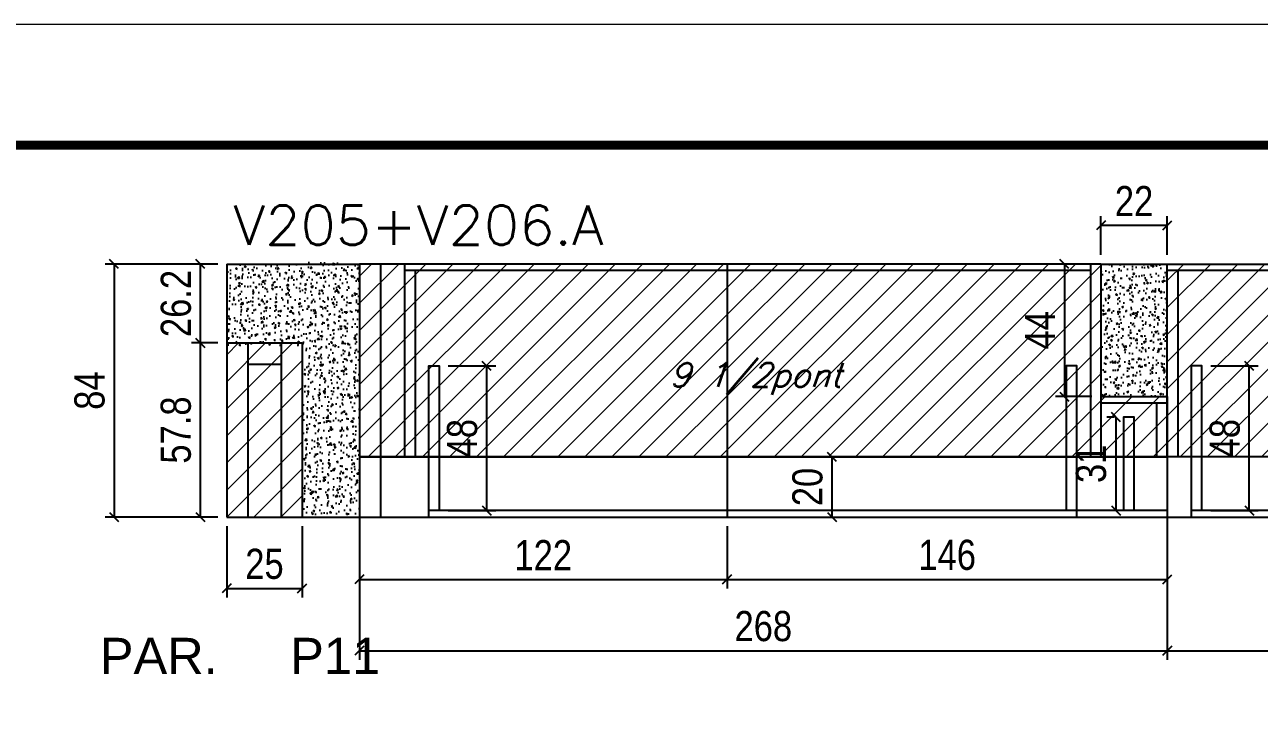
# Model space of a CAD drawing. Extents: x 137137 to 143418, y 10464 to 34486.
# Drawn here: x 140674.9 to 141084.5, y 33103 to 33337.2 of the extents above; entities that cross this region are included whole.
import ezdxf

# ---------------------------------------------------------------- set-up
doc = ezdxf.new("R2010")
doc.units = 0
doc.linetypes.add('DASHED', pattern=[0.75, 0.5, -0.25])
for name, color, linetype in [('5', 5, 'Continuous'), ('COTA', 241, 'Continuous'), ('Painéis', 200, 'Continuous'), ('SARR_2.2x7', 40, 'Continuous'), ('SARR_3.5x7', 81, 'Continuous'), ('texto', 7, 'Continuous')]:
    doc.layers.add(name, color=color, linetype=linetype)
for name, color, linetype, lineweight in [('Folhas', 255, 'Continuous', 9), ('Hachura', 251, 'Continuous', 9), ('SARRAFO DE PRESSAO', 251, 'DASHED', 9), ('Texto Seção', 7, 'Continuous', 15)]:
    doc.layers.add(name, color=color, linetype=linetype, lineweight=lineweight)
doc.styles.add('COTA TECNICA', font='techl___.ttf', dxfattribs={"height": 10})
doc.styles.add('REGUA-120', font='ROMANS.shx', dxfattribs={"height": 15})
doc.styles.add('Romans', font='romans.shx')
doc.styles.get("Standard").update_dxf_attribs({"font": 'arial.ttf'})
doc.dimstyles.new('PAINEL', dxfattribs={"dimtxt": 10, "dimasz": 3, "dimexe": 3, "dimexo": 3, "dimgap": 3, "dimtad": 1, "dimdec": 1, "dimzin": 12, "dimdsep": 46, "dimtxsty": 'COTA TECNICA', "dimblk1": 'OBLIQUE', "dimblk2": 'OBLIQUE', "dimsah": 1, "dimcen": 0.9, "dimclrd": 4, "dimclre": 4, "dimclrt": 240, "dimadec": 1, "dimazin": 3, "dimtfac": 1, "dimtdec": 1, "dimtmove": 0, "dimatfit": 3, "dimfxl": 1, "dimtolj": 1, "dimtzin": 12, "dimarcsym": 0})
pattern_1 = [(50, (10132.568, 1261.395), (5.46554007, -0.47817257), [0.5715, -6.2865]), (355, (10132.568, 1261.395), (-1.05730264, 5.73170536), [0.4572, -5.02921753]), (100.4514447, (10133.0236, 1261.355), (4.40823741, 5.25353256), [0.48570026, -5.34270734]), (46.1842, (10132.568, 1262.919), (8.13237123, -1.26126984), [0.85725, -9.42975]), (96.6355576, (10133.246, 1262.814), (7.122124, 7.42278374), [0.7285507, -8.01406824]), (351.184151, (10132.568, 1262.919), (7.122124, 7.42278374), [0.685799, -7.54379196]), (21, (10133.33, 1262.538), (4.54843174, -3.06795595), [0.5715, -6.2865]), (326, (10133.33, 1262.538), (1.85406085, 5.52563898), [0.4572, -5.0292]), (71.451445, (10133.709, 1262.2824), (6.40249258, 2.45768307), [0.48570026, -5.34269813]), (37.5, (10132.5681, 1261.395), (0.092658098, 2.536651166), [0, -4.96824, 0, -5.1054, 0, -5.04825]), (7.5, (10132.568, 1261.395), (2.004589875, 3.005417245), [0, -2.91084, 0, -4.85394, 0, -1.92405]), (327.5, (10130.8688, 1261.395), (4.067717855, -0.17186232), [0, -1.905, 0, -5.9436, 0, -7.8867]), (317.5, (10130.107, 1261.395), (4.44387544, 0.76279473), [0, -2.4765, 0, -3.94716, 0, -5.6007])]
pattern_2 = [(45, (0, 15.294), (-4.49012806, 4.49012806), [])]

# ---------------------------------------------------------------- blocks, each defined once
blk = doc.blocks.new('_Oblique')
at = {"color": 0, "linetype": 'ByBlock', "lineweight": -2}
blk.add_line((-0.5, -0.5), (0.5, 0.5), dxfattribs=at)
blk = doc.blocks.new('*D204')
at = {"layer": 'COTA', "color": 4, "linetype": 'ByBlock', "lineweight": -2, "transparency": 16777216}
for p, q in [((141031.97, 33260.78), (141031.97, 33273.66)), ((141053.97, 33260.78), (141053.97, 33273.66)), ((141031.97, 33270.66), (141053.97, 33270.66))]:
    blk.add_line(p, q, dxfattribs=at)
at = {"layer": 'Defpoints', "color": 0, "linetype": 'ByBlock', "transparency": 16777216}
for p in [(141053.97, 33270.66), (141031.97, 33257.78), (141053.97, 33257.78)]:
    blk.add_point(p, dxfattribs=at)
at = {"layer": 'COTA', "color": 4, "linetype": 'ByBlock', "lineweight": -2, "transparency": 16777216, "xscale": 3, "yscale": 3, "zscale": 3, "rotation": 180}
blk.add_blockref('_Oblique', (141031.97, 33270.66), dxfattribs=at)
at = {"layer": 'COTA', "color": 4, "linetype": 'ByBlock', "lineweight": -2, "transparency": 16777216, "xscale": 3, "yscale": 3, "zscale": 3}
blk.add_blockref('_Oblique', (141053.97, 33270.66), dxfattribs=at)
at = {"layer": 'COTA', "color": 240, "linetype": 'ByBlock', "transparency": 16777216, "insert": (141042.97, 33278.66), "char_height": 10, "attachment_point": 5, "style": 'COTA TECNICA'}
blk.add_mtext('\\A1;22', dxfattribs=at)
blk = doc.blocks.new('*D205')
at = {"layer": 'COTA', "color": 4, "linetype": 'ByBlock', "lineweight": -2, "transparency": 16777216}
for p, q in [((140738.97, 33231.58), (140730.23, 33231.58)), ((140733.23, 33173.78), (140733.23, 33231.58)), ((140738.97, 33173.78), (140730.23, 33173.78))]:
    blk.add_line(p, q, dxfattribs=at)
at = {"layer": 'Defpoints', "color": 0, "linetype": 'ByBlock', "transparency": 16777216}
for p in [(140733.23, 33231.58), (140741.97, 33231.58), (140741.97, 33173.78)]:
    blk.add_point(p, dxfattribs=at)
at = {"layer": 'COTA', "color": 4, "linetype": 'ByBlock', "lineweight": -2, "transparency": 16777216, "xscale": 3, "yscale": 3, "zscale": 3}
for p, rotation in [((140733.23, 33231.58), 90), ((140733.23, 33173.78), 270)]:
    blk.add_blockref('_Oblique', p, dxfattribs=dict(at, rotation=rotation))
at = {"layer": 'COTA', "color": 240, "linetype": 'ByBlock', "transparency": 16777216, "insert": (140725.1, 33202.68), "char_height": 10, "attachment_point": 5, "rotation": 90, "style": 'COTA TECNICA'}
blk.add_mtext('\\A1;57.8', dxfattribs=at)
blk = doc.blocks.new('*D206')
at = {"layer": 'COTA', "color": 4, "linetype": 'ByBlock', "lineweight": -2, "transparency": 16777216}
for p, q in [((140741.97, 33170.78), (140741.97, 33147.12)), ((140766.97, 33170.78), (140766.97, 33147.12)), ((140741.97, 33150.12), (140766.97, 33150.12))]:
    blk.add_line(p, q, dxfattribs=at)
at = {"layer": 'Defpoints', "color": 0, "linetype": 'ByBlock', "transparency": 16777216}
for p in [(140741.97, 33173.78), (140766.97, 33173.78), (140766.97, 33150.12)]:
    blk.add_point(p, dxfattribs=at)
at = {"layer": 'COTA', "color": 4, "linetype": 'ByBlock', "lineweight": -2, "transparency": 16777216, "xscale": 3, "yscale": 3, "zscale": 3, "rotation": 180}
blk.add_blockref('_Oblique', (140741.97, 33150.12), dxfattribs=at)
at = {"layer": 'COTA', "color": 4, "linetype": 'ByBlock', "lineweight": -2, "transparency": 16777216, "xscale": 3, "yscale": 3, "zscale": 3}
blk.add_blockref('_Oblique', (140766.97, 33150.12), dxfattribs=at)
at = {"layer": 'COTA', "color": 240, "linetype": 'ByBlock', "transparency": 16777216, "insert": (140754.47, 33158.23), "char_height": 10, "attachment_point": 5, "style": 'COTA TECNICA'}
blk.add_mtext('\\A1;25', dxfattribs=at)
blk = doc.blocks.new('*D185')
at = {"layer": 'COTA', "color": 4, "linetype": 'ByBlock', "lineweight": -2, "transparency": 16777216}
for p, q in [((140738.97, 33257.78), (140730.23, 33257.78)), ((140733.23, 33231.58), (140733.23, 33257.78)), ((140738.97, 33231.58), (140730.23, 33231.58))]:
    blk.add_line(p, q, dxfattribs=at)
at = {"layer": 'Defpoints', "color": 0, "linetype": 'ByBlock', "transparency": 16777216}
for p in [(140733.23, 33257.78), (140741.97, 33257.78), (140741.97, 33231.58)]:
    blk.add_point(p, dxfattribs=at)
at = {"layer": 'COTA', "color": 4, "linetype": 'ByBlock', "lineweight": -2, "transparency": 16777216, "xscale": 3, "yscale": 3, "zscale": 3}
for p, rotation in [((140733.23, 33257.78), 90), ((140733.23, 33231.58), 270)]:
    blk.add_blockref('_Oblique', p, dxfattribs=dict(at, rotation=rotation))
at = {"layer": 'COTA', "color": 240, "linetype": 'ByBlock', "transparency": 16777216, "insert": (140725.13, 33244.68), "char_height": 10, "attachment_point": 5, "rotation": 90, "style": 'COTA TECNICA'}
blk.add_mtext('\\A1;26.2', dxfattribs=at)
blk = doc.blocks.new('*D186')
at = {"layer": 'COTA', "color": 4, "linetype": 'ByBlock', "lineweight": -2, "transparency": 16777216}
for p, q in [((140738.97, 33257.78), (140701.57, 33257.78)), ((140704.57, 33257.78), (140704.57, 33173.78)), ((140738.97, 33173.78), (140701.57, 33173.78))]:
    blk.add_line(p, q, dxfattribs=at)
at = {"layer": 'Defpoints', "color": 0, "linetype": 'ByBlock', "transparency": 16777216}
for p in [(140741.97, 33257.78), (140704.57, 33173.78), (140741.97, 33173.78)]:
    blk.add_point(p, dxfattribs=at)
at = {"layer": 'COTA', "color": 4, "linetype": 'ByBlock', "lineweight": -2, "transparency": 16777216, "xscale": 3, "yscale": 3, "zscale": 3}
for p, rotation in [((140704.57, 33257.78), 90), ((140704.57, 33173.78), 270)]:
    blk.add_blockref('_Oblique', p, dxfattribs=dict(at, rotation=rotation))
at = {"layer": 'COTA', "color": 240, "linetype": 'ByBlock', "transparency": 16777216, "insert": (140696.47, 33215.78), "char_height": 10, "attachment_point": 5, "rotation": 90, "style": 'COTA TECNICA'}
blk.add_mtext('\\A1;84', dxfattribs=at)
blk = doc.blocks.new('*D187')
at = {"layer": 'COTA', "color": 4, "linetype": 'ByBlock', "lineweight": -2, "transparency": 16777216}
for p, q in [((140785.97, 33190.78), (140785.97, 33126.45)), ((141053.97, 33190.78), (141053.97, 33126.45)), ((140785.97, 33129.45), (141053.97, 33129.45))]:
    blk.add_line(p, q, dxfattribs=at)
at = {"layer": 'Defpoints', "color": 0, "linetype": 'ByBlock', "transparency": 16777216}
for p in [(140785.97, 33193.78), (141053.97, 33193.78), (141053.97, 33129.45)]:
    blk.add_point(p, dxfattribs=at)
at = {"layer": 'COTA', "color": 4, "linetype": 'ByBlock', "lineweight": -2, "transparency": 16777216, "xscale": 3, "yscale": 3, "zscale": 3, "rotation": 180}
blk.add_blockref('_Oblique', (140785.97, 33129.45), dxfattribs=at)
at = {"layer": 'COTA', "color": 4, "linetype": 'ByBlock', "lineweight": -2, "transparency": 16777216, "xscale": 3, "yscale": 3, "zscale": 3}
blk.add_blockref('_Oblique', (141053.97, 33129.45), dxfattribs=at)
at = {"layer": 'COTA', "color": 240, "linetype": 'ByBlock', "transparency": 16777216, "insert": (140919.97, 33137.57), "char_height": 10, "attachment_point": 5, "style": 'COTA TECNICA'}
blk.add_mtext('\\A1;268', dxfattribs=at)
blk = doc.blocks.new('*D188')
at = {"layer": 'COTA', "color": 4, "linetype": 'ByBlock', "lineweight": -2, "transparency": 16777216}
for p, q in [((141028.97, 33257.78), (141016.86, 33257.78)), ((141019.86, 33257.78), (141019.86, 33213.78)), ((141028.97, 33213.78), (141016.86, 33213.78))]:
    blk.add_line(p, q, dxfattribs=at)
at = {"layer": 'Defpoints', "color": 0, "linetype": 'ByBlock', "transparency": 16777216}
for p in [(141031.97, 33257.78), (141019.86, 33213.78), (141031.97, 33213.78)]:
    blk.add_point(p, dxfattribs=at)
at = {"layer": 'COTA', "color": 4, "linetype": 'ByBlock', "lineweight": -2, "transparency": 16777216, "xscale": 3, "yscale": 3, "zscale": 3}
for p, rotation in [((141019.86, 33257.78), 90), ((141019.86, 33213.78), 270)]:
    blk.add_blockref('_Oblique', p, dxfattribs=dict(at, rotation=rotation))
at = {"layer": 'COTA', "color": 240, "linetype": 'ByBlock', "transparency": 16777216, "insert": (141011.79, 33235.78), "char_height": 10, "attachment_point": 5, "rotation": 90, "style": 'COTA TECNICA'}
blk.add_mtext('\\A1;44', dxfattribs=at)
blk = doc.blocks.new('*D189')
at = {"layer": 'COTA', "color": 4, "linetype": 'ByBlock', "lineweight": -2, "transparency": 16777216}
for p, q in [((141053.97, 33170.78), (141053.97, 33126.45)), ((141299.97, 33170.78), (141299.97, 33126.45)), ((141053.97, 33129.45), (141299.97, 33129.45))]:
    blk.add_line(p, q, dxfattribs=at)
at = {"layer": 'Defpoints', "color": 0, "linetype": 'ByBlock', "transparency": 16777216}
for p in [(141053.97, 33173.78), (141299.97, 33173.78), (141299.97, 33129.45)]:
    blk.add_point(p, dxfattribs=at)
at = {"layer": 'COTA', "color": 4, "linetype": 'ByBlock', "lineweight": -2, "transparency": 16777216, "xscale": 3, "yscale": 3, "zscale": 3, "rotation": 180}
blk.add_blockref('_Oblique', (141053.97, 33129.45), dxfattribs=at)
at = {"layer": 'COTA', "color": 4, "linetype": 'ByBlock', "lineweight": -2, "transparency": 16777216, "xscale": 3, "yscale": 3, "zscale": 3}
blk.add_blockref('_Oblique', (141299.97, 33129.45), dxfattribs=at)
at = {"layer": 'COTA', "color": 240, "linetype": 'ByBlock', "transparency": 16777216, "insert": (141176.97, 33137.55), "char_height": 10, "attachment_point": 5, "style": 'COTA TECNICA'}
blk.add_mtext('\\A1;246', dxfattribs=at)
blk = doc.blocks.new('*D194')
at = {"layer": 'COTA', "color": 4, "linetype": 'ByBlock', "lineweight": -2, "transparency": 16777216}
for p, q in [((140785.97, 33190.78), (140785.97, 33150.11)), ((140907.97, 33170.78), (140907.97, 33150.11)), ((140785.97, 33153.11), (140907.97, 33153.11))]:
    blk.add_line(p, q, dxfattribs=at)
at = {"layer": 'Defpoints', "color": 0, "linetype": 'ByBlock', "transparency": 16777216}
for p in [(140785.97, 33193.78), (140907.97, 33173.78), (140907.97, 33153.11)]:
    blk.add_point(p, dxfattribs=at)
at = {"layer": 'COTA', "color": 4, "linetype": 'ByBlock', "lineweight": -2, "transparency": 16777216, "xscale": 3, "yscale": 3, "zscale": 3, "rotation": 180}
blk.add_blockref('_Oblique', (140785.97, 33153.11), dxfattribs=at)
at = {"layer": 'COTA', "color": 4, "linetype": 'ByBlock', "lineweight": -2, "transparency": 16777216, "xscale": 3, "yscale": 3, "zscale": 3}
blk.add_blockref('_Oblique', (140907.97, 33153.11), dxfattribs=at)
at = {"layer": 'COTA', "color": 240, "linetype": 'ByBlock', "transparency": 16777216, "insert": (140846.97, 33161.17), "char_height": 10, "attachment_point": 5, "style": 'COTA TECNICA'}
blk.add_mtext('\\A1;122', dxfattribs=at)
blk = doc.blocks.new('*D195')
at = {"layer": 'COTA', "color": 4, "linetype": 'ByBlock', "lineweight": -2, "transparency": 16777216}
for p, q in [((141053.97, 33190.78), (141053.97, 33150.11)), ((140907.97, 33170.78), (140907.97, 33150.11)), ((140907.97, 33153.11), (141053.97, 33153.11))]:
    blk.add_line(p, q, dxfattribs=at)
at = {"layer": 'Defpoints', "color": 0, "linetype": 'ByBlock', "transparency": 16777216}
for p in [(141053.97, 33193.78), (140907.97, 33173.78), (141053.97, 33153.11)]:
    blk.add_point(p, dxfattribs=at)
at = {"layer": 'COTA', "color": 4, "linetype": 'ByBlock', "lineweight": -2, "transparency": 16777216, "xscale": 3, "yscale": 3, "zscale": 3, "rotation": 180}
blk.add_blockref('_Oblique', (140907.97, 33153.11), dxfattribs=at)
at = {"layer": 'COTA', "color": 4, "linetype": 'ByBlock', "lineweight": -2, "transparency": 16777216, "xscale": 3, "yscale": 3, "zscale": 3}
blk.add_blockref('_Oblique', (141053.97, 33153.11), dxfattribs=at)
at = {"layer": 'COTA', "color": 240, "linetype": 'ByBlock', "transparency": 16777216, "insert": (140980.97, 33161.21), "char_height": 10, "attachment_point": 5, "style": 'COTA TECNICA'}
blk.add_mtext('\\A1;146', dxfattribs=at)
blk = doc.blocks.new('9999999999')
at = {"layer": 'Folhas'}
blk.add_lwpolyline([(98138.98, 34190.21), (99623.98, 34190.21), (99623.98, 35240.21), (98138.98, 35240.21)], close=True, dxfattribs=at)
at = {"layer": 'Folhas', "color": 30, "const_width": 3}
blk.add_lwpolyline([(98213.98, 34230.21), (99583.98, 34230.21), (99583.98, 35200.21), (98213.98, 35200.21)], close=True, dxfattribs=at)
blk = doc.blocks.new('*D5418')
at = {"layer": 'COTA', "color": 4, "lineweight": -2, "transparency": 16777216}
for p, q in [((140815.47, 33223.98), (140831.19, 33223.98)), ((140828.19, 33175.98), (140828.19, 33223.98)), ((140815.47, 33175.98), (140831.19, 33175.98))]:
    blk.add_line(p, q, dxfattribs=at)
at = {"layer": 'Defpoints', "color": 0, "transparency": 16777216}
for p in [(140812.47, 33223.98), (140828.19, 33223.98), (140812.47, 33175.98)]:
    blk.add_point(p, dxfattribs=at)
at = {"layer": 'COTA', "color": 4, "lineweight": -2, "transparency": 16777216, "xscale": 3, "yscale": 3, "zscale": 3}
for p, rotation in [((140828.19, 33223.98), 90), ((140828.19, 33175.98), 270)]:
    blk.add_blockref('_Oblique', p, dxfattribs=dict(at, rotation=rotation))
at = {"layer": 'COTA', "color": 240, "transparency": 16777216, "insert": (140820.09, 33199.98), "char_height": 10, "attachment_point": 5, "rotation": 90, "style": 'COTA TECNICA'}
blk.add_mtext('\\A1;48', dxfattribs=at)
blk = doc.blocks.new('*D5419')
at = {"layer": 'COTA', "color": 4, "lineweight": -2, "transparency": 16777216}
for p, q in [((141036.47, 33206.96), (141033.97, 33206.96)), ((141036.97, 33206.96), (141036.97, 33175.98)), ((141036.47, 33175.98), (141033.97, 33175.98))]:
    blk.add_line(p, q, dxfattribs=at)
at = {"layer": 'Defpoints', "color": 0, "transparency": 16777216}
for p in [(141039.47, 33206.96), (141036.97, 33175.98), (141039.47, 33175.98)]:
    blk.add_point(p, dxfattribs=at)
at = {"layer": 'COTA', "color": 4, "lineweight": -2, "transparency": 16777216, "xscale": 3, "yscale": 3, "zscale": 3}
for p, rotation in [((141036.97, 33206.96), 90), ((141036.97, 33175.98), 270)]:
    blk.add_blockref('_Oblique', p, dxfattribs=dict(at, rotation=rotation))
at = {"layer": 'COTA', "color": 240, "transparency": 16777216, "insert": (141028.75, 33191.47), "char_height": 10, "attachment_point": 5, "rotation": 90, "style": 'COTA TECNICA'}
blk.add_mtext('\\A1;31', dxfattribs=at)
blk = doc.blocks.new('*D5420')
at = {"layer": 'COTA', "color": 4, "lineweight": -2, "transparency": 16777216}
for p, q in [((141068.47, 33223.98), (141084.19, 33223.98)), ((141081.19, 33175.98), (141081.19, 33223.98)), ((141068.47, 33175.98), (141084.19, 33175.98))]:
    blk.add_line(p, q, dxfattribs=at)
at = {"layer": 'Defpoints', "color": 0, "transparency": 16777216}
for p in [(141065.47, 33223.98), (141081.19, 33223.98), (141065.47, 33175.98)]:
    blk.add_point(p, dxfattribs=at)
at = {"layer": 'COTA', "color": 4, "lineweight": -2, "transparency": 16777216, "xscale": 3, "yscale": 3, "zscale": 3}
for p, rotation in [((141081.19, 33223.98), 90), ((141081.19, 33175.98), 270)]:
    blk.add_blockref('_Oblique', p, dxfattribs=dict(at, rotation=rotation))
at = {"layer": 'COTA', "color": 240, "transparency": 16777216, "insert": (141073.09, 33199.98), "char_height": 10, "attachment_point": 5, "rotation": 90, "style": 'COTA TECNICA'}
blk.add_mtext('\\A1;48', dxfattribs=at)
blk = doc.blocks.new('*D5451')
at = {"layer": 'COTA', "color": 4, "lineweight": -2, "transparency": 16777216}
for p, q in [((140922.97, 33193.78), (140945.76, 33193.78)), ((140942.76, 33193.78), (140942.76, 33173.78)), ((140922.97, 33173.78), (140945.76, 33173.78))]:
    blk.add_line(p, q, dxfattribs=at)
at = {"layer": 'Defpoints', "color": 0, "transparency": 16777216}
for p in [(140919.97, 33193.78), (140919.97, 33173.78), (140942.76, 33173.78)]:
    blk.add_point(p, dxfattribs=at)
at = {"layer": 'COTA', "color": 4, "lineweight": -2, "transparency": 16777216, "xscale": 3, "yscale": 3, "zscale": 3}
for p, rotation in [((140942.76, 33193.78), 90), ((140942.76, 33173.78), 270)]:
    blk.add_blockref('_Oblique', p, dxfattribs=dict(at, rotation=rotation))
at = {"layer": 'COTA', "color": 240, "transparency": 16777216, "insert": (140934.66, 33183.78), "char_height": 10, "attachment_point": 5, "rotation": 90, "style": 'COTA TECNICA'}
blk.add_mtext('\\A1;20', dxfattribs=at)

msp = doc.modelspace()

# ---------------------------------------------------------------- hatches: boundary and pattern name
at = {"layer": 'COTA', "linetype": 'ByBlock'}
h = msp.add_hatch(dxfattribs=at)
h.set_pattern_fill('AR-CONC', color=256, scale=0.03)
h.set_pattern_definition(pattern_1)
h.paths.add_polyline_path([(140766.97, 33257.78), (140741.97, 33257.78), (140741.97, 33230.78), (140766.97, 33230.78)])
h = msp.add_hatch(dxfattribs=at)
h.set_pattern_fill('AR-CONC', color=256, scale=0.03)
h.set_pattern_definition([(50, (10132.568, 1262.195), (5.46554007, -0.47817257), [0.5715, -6.2865]), (355, (10132.568, 1262.195), (-1.05730264, 5.73170536), [0.4572, -5.02921753]), (100.4514447, (10133.0236, 1262.155), (4.40823741, 5.25353256), [0.48570026, -5.34270734]), (46.1842, (10132.568, 1263.719), (8.13237123, -1.26126984), [0.85725, -9.42975]), (96.6355576, (10133.246, 1263.614), (7.122124, 7.42278374), [0.7285507, -8.01406824]), (351.184151, (10132.568, 1263.719), (7.122124, 7.42278374), [0.685799, -7.54379196]), (21, (10133.33, 1263.338), (4.54843174, -3.06795595), [0.5715, -6.2865]), (326, (10133.33, 1263.338), (1.85406085, 5.52563898), [0.4572, -5.0292]), (71.451445, (10133.709, 1263.0824), (6.40249258, 2.45768307), [0.48570026, -5.34269813]), (37.5, (10132.5681, 1262.195), (0.092658098, 2.536651166), [0, -4.96824, 0, -5.1054, 0, -5.04825]), (7.5, (10132.568, 1262.195), (2.004589875, 3.005417245), [0, -2.91084, 0, -4.85394, 0, -1.92405]), (327.5, (10130.8688, 1262.195), (4.067717855, -0.17186232), [0, -1.905, 0, -5.9436, 0, -7.8867]), (317.5, (10130.107, 1262.195), (4.44387544, 0.76279473), [0, -2.4765, 0, -3.94716, 0, -5.6007])])
h.paths.add_polyline_path([(140785.97, 33258.58), (140766.97, 33258.58), (140766.97, 33174.58), (140785.97, 33174.58), (140785.97, 33194.58)])
h = msp.add_hatch(dxfattribs=at)
h.set_pattern_fill('AR-CONC', color=256, scale=0.03)
h.set_pattern_definition(pattern_1)
h.paths.add_polyline_path([(141053.97, 33257.78), (141031.97, 33257.78), (141031.97, 33213.78), (141053.97, 33213.78)])
at = {"layer": 'Hachura', "linetype": 'ByBlock'}
h = msp.add_hatch(dxfattribs=at)
h.set_pattern_fill('ANSI31', color=256, scale=2)
h.set_pattern_definition(pattern_2)
h.paths.add_polyline_path([(140907.97, 33257.78), (140785.97, 33257.78), (140785.97, 33193.78), (140907.97, 33193.78)])
h = msp.add_hatch(dxfattribs=at)
h.set_pattern_fill('ANSI31', color=256, scale=2)
h.set_pattern_definition(pattern_2)
h.paths.add_polyline_path([(141031.97, 33257.78), (140907.97, 33257.78), (140907.97, 33193.78), (141053.97, 33193.78), (141053.97, 33213.78), (141031.97, 33213.78)])
h = msp.add_hatch(dxfattribs=at)
h.set_pattern_fill('ANSI31', color=256, scale=2)
h.set_pattern_definition(pattern_2)
h.paths.add_polyline_path([(141297.97, 33257.78), (141053.97, 33257.78), (141053.97, 33213.78), (141053.97, 33193.78), (141297.97, 33193.78)])
h.paths.add_polyline_path([(141137.88, 33213.53), (141205.5, 33213.53), (141211, 33229.5), (141143.38, 33229.5)], flags=24)
h = msp.add_hatch(dxfattribs=at)
h.set_pattern_fill('ANSI31', color=256, scale=2)
h.set_pattern_definition(pattern_2)
h.paths.add_polyline_path([(140766.97, 33231.58), (140741.97, 33231.58), (140741.97, 33173.78), (140766.97, 33173.78)])

# ---------------------------------------------------------------- linework, layer by layer
at = {"layer": 'COTA', "linetype": 'ByBlock'}
for p, q in [((140741.97, 33257.78), (140766.97, 33257.78)), ((140741.97, 33257.78), (140741.97, 33231.58)), ((140766.97, 33257.78), (140785.97, 33257.78)), ((141031.97, 33257.78), (141053.97, 33257.78)), ((140785.97, 33193.78), (140785.97, 33173.78)), ((140766.97, 33173.78), (140785.97, 33173.78))]:
    msp.add_line(p, q, dxfattribs=at)
at = {"layer": 'Painéis', "linetype": 'ByBlock'}
for p, q in [((140785.97, 33257.78), (140785.97, 33193.78)), ((141031.97, 33257.78), (140785.97, 33257.78)), ((140907.97, 33257.78), (140907.97, 33193.78)), ((141031.97, 33257.78), (141031.97, 33213.78)), ((141053.97, 33257.78), (141299.97, 33257.78)), ((141053.97, 33213.78), (141053.97, 33257.78)), ((140741.97, 33231.58), (140741.97, 33173.78)), ((140741.97, 33231.58), (140766.97, 33231.58)), ((140766.97, 33231.58), (140766.97, 33173.78)), ((141031.97, 33213.78), (141053.97, 33213.78)), ((141053.97, 33213.78), (141053.97, 33193.95)), ((141053.97, 33193.78), (141053.97, 33213.78)), ((140785.97, 33193.78), (141053.97, 33193.78)), ((141299.97, 33193.78), (141053.97, 33193.78)), ((140741.97, 33173.78), (140766.97, 33173.78))]:
    msp.add_line(p, q, dxfattribs=at)
at = {"layer": 'Painéis'}
for p, q in [((141299.97, 33193.78), (140785.97, 33193.78)), ((140785.97, 33193.78), (140785.97, 33173.78)), ((140907.97, 33193.78), (140907.97, 33173.78)), ((141053.97, 33193.78), (141053.97, 33173.78)), ((140785.97, 33173.78), (141299.97, 33173.78))]:
    msp.add_line(p, q, dxfattribs=at)
at = {"layer": 'SARR_2.2x7', "linetype": 'Continuous'}
for p, q in [((140792.97, 33257.78), (140792.97, 33193.78)), ((141028.47, 33255.58), (140800.97, 33255.58)), ((141282.97, 33255.58), (141053.97, 33255.58)), ((140748.97, 33231.58), (140748.97, 33173.78)), ((140759.97, 33231.58), (140759.97, 33173.78)), ((140748.97, 33224.58), (140759.97, 33224.58)), ((141053.97, 33211.58), (141031.97, 33211.58)), ((140792.97, 33193.78), (140792.97, 33173.78)), ((141053.97, 33175.98), (140808.97, 33175.98)), ((141274.97, 33175.98), (141061.97, 33175.98))]:
    msp.add_line(p, q, dxfattribs=at)
at = {"layer": 'SARR_3.5x7'}
for p, q in [((140800.97, 33257.78), (140800.97, 33193.78)), ((141028.47, 33257.78), (141028.47, 33193.78)), ((140804.47, 33255.58), (140804.47, 33193.78)), ((141057.47, 33255.58), (141057.47, 33193.78)), ((141031.97, 33213.78), (141031.97, 33193.78)), ((141050.47, 33211.58), (141050.47, 33193.78))]:
    msp.add_line(p, q, dxfattribs=at)
for points in [[(140808.97, 33173.78), (140808.97, 33223.98), (140812.47, 33223.98), (140812.47, 33175.98)], [(141023.97, 33173.78), (141023.97, 33223.98), (141020.47, 33223.98), (141020.47, 33175.98)], [(141065.47, 33175.98), (141065.47, 33223.98), (141061.97, 33223.98), (141061.97, 33173.78)], [(141042.97, 33175.98), (141042.97, 33206.96), (141039.47, 33206.96), (141039.47, 33175.98)]]:
    msp.add_lwpolyline(points, dxfattribs=at)

# ---------------------------------------------------------------- block references
at = {"layer": 'SARRAFO DE PRESSAO', "color": 6, "linetype": 'ByBlock'}
msp.add_blockref('9999999999', (42181.81, -1903), dxfattribs=at)

# ---------------------------------------------------------------- texts
at = {"layer": '5', "linetype": 'Continuous'}
for s, p in [('PAR.', (140699.85, 33121.73)), ('P11', (140763.01, 33121.73))]:
    msp.add_text(s, height=12, rotation=0, dxfattribs=at).set_placement(p)
at = {"layer": 'texto', "color": 2, "insert": (140917.41, 33219.68), "char_height": 8, "attachment_point": 5, "style": 'Romans'}
msp.add_mtext('{\\Q19;\\C256;9 1/2pont}', dxfattribs=at)
at = {"layer": 'Texto Seção', "style": 'REGUA-120', "width": 1.05}
msp.add_text('V205+V206.A', height=13, dxfattribs=at).set_placement((140744.18, 33264.15))

# ---------------------------------------------------------------- dimensions: what is measured, and where the dimension line sits
at = {"layer": 'COTA', "linetype": 'ByBlock'}
for base, p1, p2, picture, middle in [((141053.97, 33270.66), (141031.97, 33257.78), (141053.97, 33257.78), '*D204', (141042.97, 33278.66)), ((141053.97, 33129.45), (140785.97, 33193.78), (141053.97, 33193.78), '*D187', (140919.97, 33137.57)), ((140907.97, 33153.11), (140785.97, 33193.78), (140907.97, 33173.78), '*D194', (140846.97, 33161.17)), ((141053.97, 33153.11), (140907.97, 33173.78), (141053.97, 33193.78), '*D195', (140980.97, 33161.21)), ((140766.97, 33150.12), (140741.97, 33173.78), (140766.97, 33173.78), '*D206', (140754.47, 33158.23)), ((141299.97, 33129.45), (141053.97, 33173.78), (141299.97, 33173.78), '*D189', (141176.97, 33137.55))]:
    dim = msp.add_linear_dim(base=base, p1=p1, p2=p2, dimstyle='PAINEL', dxfattribs=at)
    dim.commit()
    dim.dimension.update_dxf_attribs({"geometry": picture, "text_midpoint": middle})
for base, p1, p2, picture, middle in [((140704.57, 33173.78), (140741.97, 33257.78), (140741.97, 33173.78), '*D186', (140696.47, 33215.78)), ((141019.86, 33213.78), (141031.97, 33257.78), (141031.97, 33213.78), '*D188', (141011.79, 33235.78)), ((140733.23, 33231.58), (140741.97, 33173.78), (140741.97, 33231.58), '*D205', (140725.1, 33202.68))]:
    dim = msp.add_linear_dim(base=base, p1=p1, p2=p2, angle=90, dimstyle='PAINEL', dxfattribs=at)
    dim.commit()
    dim.dimension.update_dxf_attribs({"geometry": picture, "text_midpoint": middle})
dim = msp.add_linear_dim(base=(140733.23, 33257.78), p1=(140741.97, 33231.58), p2=(140741.97, 33257.78), angle=90, dimstyle='PAINEL', dxfattribs=at)
dim.commit()
dim.dimension.update_dxf_attribs({"geometry": '*D185', "text_midpoint": (140733.23, 33244.68), "dimtype": 160})
at = {"layer": 'COTA'}
for base, p1, p2, picture, middle in [((140828.19, 33223.98), (140812.47, 33175.98), (140812.47, 33223.98), '*D5418', (140820.09, 33199.98)), ((141081.19, 33223.98), (141065.47, 33175.98), (141065.47, 33223.98), '*D5420', (141073.09, 33199.98)), ((141036.97, 33175.98), (141039.47, 33206.96), (141039.47, 33175.98), '*D5419', (141028.75, 33191.47))]:
    dim = msp.add_linear_dim(base=base, p1=p1, p2=p2, angle=90, dimstyle='PAINEL', dxfattribs=at)
    dim.commit()
    dim.dimension.update_dxf_attribs({"geometry": picture, "text_midpoint": middle})
dim = msp.add_linear_dim(base=(140942.76, 33173.78), p1=(140919.97, 33193.78), p2=(140919.97, 33173.78), angle=90, dimstyle='PAINEL', dxfattribs=at)
dim.commit()
dim.dimension.update_dxf_attribs({"geometry": '*D5451', "text_midpoint": (140942.76, 33183.78), "dimtype": 160})

doc.saveas('drawing.dxf')
